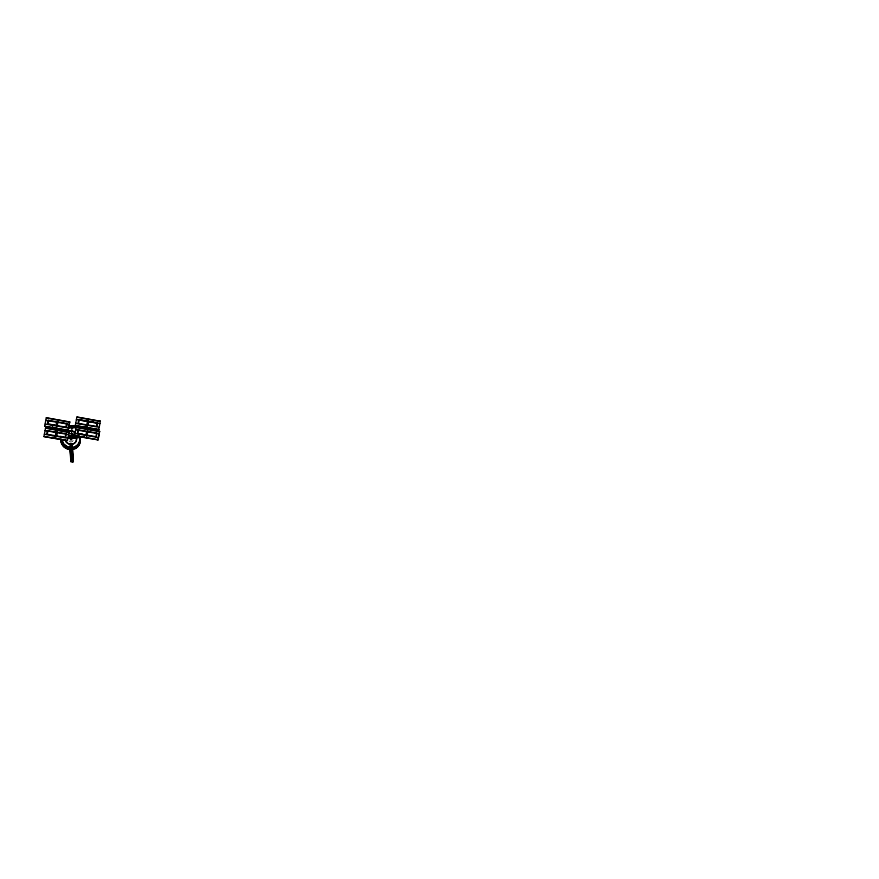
<?xml version="1.0" encoding="UTF-8"?>
<svg xmlns="http://www.w3.org/2000/svg" width="879" height="879" viewBox="0 0 879 879"><rect width="100%" height="100%" fill="white"/><g stroke="black" fill="none" stroke-linecap="round" stroke-linejoin="round"><path stroke-width="0.66" stroke-dasharray="4.39 3.3" d="M73.067 440.357A2.373 2.187 11.9 0 1 72.045 441.719M71.496 441.95A2.373 2.187 11.9 0 1 70.276 441.972M69.694 441.774A2.373 2.187 11.9 0 1 69.177 441.434M71.628 440.599A1.187 1.088 11.9 0 1 69.968 440.643"/><path stroke-width="1.32" d="M73.1 447.257L72.99 449.345C78.297 448.488 81.934 442.181 79.506 437.313C81.11 442.533 76.264 447.763 71.023 447.466M77.791 446.763L77.539 444.873M71.111 449.565C65.529 449.85 60.047 444.796 60.926 439.05M76.396 447.916L76.253 445.939M71.342 426.711C74.473 428.139 69.727 424.546 72.704 426.787M71.397 435.577L71.88 428.743M74.77 448.784L74.748 446.741M44.697 426.315L68.188 430.325L44.697 426.315L46.268 417.822L69.727 422.063L46.268 417.822M43.95 436.544L67.441 440.555L43.95 436.544L45.532 428.051L68.991 432.292L45.532 428.051M75.286 425.568L98.778 429.578L75.286 425.568L76.869 417.064L100.316 421.316L76.869 417.064M74.539 435.797L98.03 439.808L74.539 435.797L76.121 427.293L99.613 431.303L98.03 439.808M76.121 427.293L99.58 431.545M73.704 432.171C73.32 429.787 68.254 431.007 66.529 431.787L66.914 431.556M47.367 430.71L66.375 433.754L65.672 437.467L46.708 434.226L47.279 434.127M55.948 435.61L56.542 432.468M56.498 435.698L57.091 432.567M78.583 423.348L79.275 419.635M79.242 419.821L87.878 421.491L87.252 424.821M86.549 434.863L87.142 431.721M87.087 434.951L87.68 431.809M96.272 436.72L96.965 433.006L78 429.765L77.297 433.479L96.272 436.72L96.415 432.907M69.21 449.433L69.617 447.345L71.704 447.455M47.993 424.096L48.686 420.382M46.708 434.226L47.4 430.512M47.257 434.325L47.949 430.611M57.289 422.25L56.663 425.579L54.026 424.931M56.476 428.084L58.014 419.821M57.212 425.667L57.827 422.338M55.729 438.313L57.278 430.051M66.573 423.436L65.881 427.15L66.452 427.051M65.134 437.379L65.826 433.666M68.188 430.325L69.76 421.832M67.441 440.555L69.023 432.061M78.044 423.249L78.736 419.536L97.701 422.777L97.009 426.491L78 423.436M77.846 433.567L78.539 429.853M87.065 427.337L88.614 419.074M87.801 424.92L88.416 421.59L97.086 423.063M86.329 437.566L87.867 429.304M96.47 426.403L97.162 422.689M98.778 429.578L100.36 421.074M98.074 439.566L99.613 431.303M48.905 424.249L51.487 424.491M52.663 427.194L52.575 426.304M51.927 437.412L54.52 437.489M71.979 425.689L72.078 427.886L86.241 426.776M84.977 426.744L68.188 427.776M84.241 436.962L71.342 438.105L84.208 437.105M67.364 448.971L67.903 446.917L63.695 443.95L61.893 439.368L60.849 440.808M79.714 440.555L80.11 441.335C79.495 445.576 75.429 448.62 71.254 448.664M65.639 448.18L66.31 446.18M64.101 447.103L64.892 445.181M68.079 431.798L68.562 431.04M62.805 445.763L63.695 443.95M72.056 430.963L68.276 431.237M61.816 444.236L62.772 442.533M61.156 442.555L62.167 440.983M70.639 437.27L71.32 437.973L71.913 437.357M73.364 461.53C71.397 459.497 69.826 463.211 73.364 461.53L72.408 447.202M56.893 435.61L55.773 435.555M87.482 434.863L86.197 434.644M69.99 444.719L70.836 444.466L71.891 460.959M69.397 425.755L78.44 425.535M68.068 425.919L78.407 425.667M68.65 435.973L78.989 435.72M68.617 436.116L78.956 435.863M68.221 427.633L72.111 427.743M67.452 437.995L71.364 437.973M72.254 444.664L71.507 444.455L72.693 461.849M76.407 419.58L99.898 423.59M86.724 423.019L88.109 423.249M75.704 423.293L99.195 427.304M45.807 420.327L69.298 424.337M56.135 423.766L57.52 424.008M45.115 424.041L68.606 428.051M75.66 429.809L99.151 433.819M85.988 433.237L87.373 433.479M80.066 433.754L82.604 434.182M74.968 433.523L98.459 437.533M45.071 430.556L68.562 434.567M55.388 433.995L56.772 434.226M60.431 436.38L62.98 436.808M44.379 434.27L67.87 438.28M67.903 446.917L69.617 447.345M69.386 448.543C65.2 447.905 61.486 444.411 61.189 440.082M73.77 431.391L75.363 432.116M79.78 438.929L80.22 440.335L79.89 437.896M79.308 442.126L79.703 443.796M78.572 443.587L78.912 445.367M72.067 444.565L73.199 461.651M72.485 454.146L72.979 461.761M71.814 444.488L72.869 460.981M71.364 447.466L72.232 460.937M70.507 444.521L71.573 461.014M70.221 444.609L71.287 461.101M70.243 447.85L70.727 455.465M70.155 447.257L70.946 461.706M69.935 447.51L70.847 461.596M80.11 441.335L80.143 442.093M71.77 436.182A1.11 1.022 11.9 0 1 72.166 437.72A1.11 1.022 11.9 0 1 70.463 437.764A1.11 1.022 11.9 0 1 70.661 436.204M76.253 437.643A5.724 5.274 11.9 0 1 72.638 444.225A5.724 5.274 11.9 0 1 65.42 440.654M71.979 434.006A5.724 5.274 11.9 0 1 74.627 435.314M76.308 437.379A5.724 5.274 11.9 0 1 72.693 443.961A5.724 5.274 11.9 0 1 65.475 440.39M69.089 433.819A5.724 5.274 11.9 0 1 74.682 435.05M72.55 437.456A1.373 1.264 11.9 0 1 71.089 438.753A1.373 1.264 11.9 0 1 69.837 437.193M70.43 436.402A1.373 1.264 11.9 0 1 70.749 436.27M72.243 437.259A1.373 1.264 11.9 0 1 71.177 439.203A1.373 1.264 11.9 0 1 69.87 437.324M72.232 437.204A1.11 1.022 11.9 0 1 71.254 438.522A1.11 1.022 11.9 0 1 70.1 437.248M48.147 420.294L47.455 424.008L66.419 427.238L67.112 423.524L48.147 420.294"/></g></svg>
